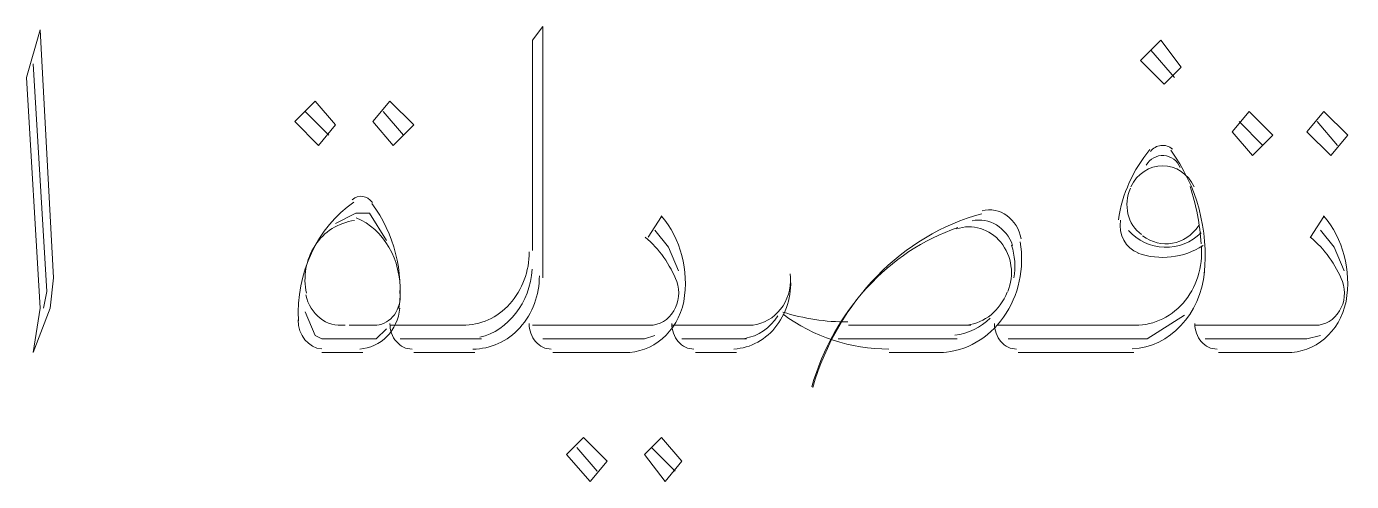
# Model space of a CAD drawing. Header units: inches. Extents: x -351 to 2582, y -266 to 144.
# Drawn here: x 231.276 to 231.948, y -52.476 to -52.245 of the extents above; entities that cross this region are included whole.
import ezdxf

# ---------------------------------------------------------------- set-up
doc = ezdxf.new("R2010")
doc.units = ezdxf.units.IN
doc.header["$MEASUREMENT"] = 0
doc.layers.add('PDF2_Geometry', color=7, linetype='Continuous')
doc.layers.add('WALL', color=7, linetype='Continuous')

# ---------------------------------------------------------------- blocks, each defined once
blk = doc.blocks.new('A$C5888202B')
at = {"layer": 'PDF2_Geometry', "lineweight": 18}
for p, q in [((0.96952, -4.21592), (0.96212, -4.2418)), ((0.97691, -4.35089), (0.96952, -4.21592)), ((1.23762, -4.22146), (1.24317, -4.21407)), ((1.24317, -4.21407), (1.24317, -4.35089)), ((1.23762, -4.3361), (1.23762, -4.22146)), ((1.57968, -4.22146), (1.56859, -4.23256)), ((1.59077, -4.23626), (1.57968, -4.22146)), ((1.56859, -4.23256), (1.58153, -4.2455)), ((1.58708, -4.2418), (1.57413, -4.22701)), ((0.97322, -4.35829), (0.96582, -4.23441)), ((1.58153, -4.2455), (1.59077, -4.23626)), ((0.96212, -4.2418), (0.96952, -4.36753)), ((1.11928, -4.25475), (1.10819, -4.26584)), ((1.13038, -4.26769), (1.11928, -4.25475)), ((1.15996, -4.25475), (1.15072, -4.26584)), ((1.17291, -4.26769), (1.15996, -4.25475)), ((1.12668, -4.27324), (1.11374, -4.26029)), ((1.16736, -4.27324), (1.15626, -4.26029)), ((1.62775, -4.26029), (1.61851, -4.27139)), ((1.6407, -4.27324), (1.62775, -4.26029)), ((1.66843, -4.26029), (1.65919, -4.27139)), ((1.68137, -4.27324), (1.66843, -4.26029)), ((1.10819, -4.26584), (1.12113, -4.27878)), ((1.12113, -4.27878), (1.13038, -4.26769)), ((1.15072, -4.26584), (1.16181, -4.27878)), ((1.16181, -4.27878), (1.17291, -4.26769)), ((1.63515, -4.27878), (1.62221, -4.26584)), ((1.67583, -4.27878), (1.66473, -4.26584)), ((1.61851, -4.27139), (1.6296, -4.28433)), ((1.6296, -4.28433), (1.6407, -4.27324)), ((1.65919, -4.27139), (1.67213, -4.28433)), ((1.67213, -4.28433), (1.68137, -4.27324)), ((1.13038, -4.32131), (1.14147, -4.31576)), ((1.14147, -4.31576), (1.14887, -4.31576)), ((1.14887, -4.31576), (1.15811, -4.33055)), ((1.30788, -4.31761), (1.30049, -4.32871)), ((1.66843, -4.31761), (1.66104, -4.32871)), ((1.30418, -4.32501), (1.31158, -4.33425)), ((1.66658, -4.32501), (1.67398, -4.33425)), ((1.31158, -4.33425), (1.31713, -4.34719)), ((1.67398, -4.33425), (1.67953, -4.34719)), ((0.97506, -4.36753), (0.97691, -4.35089)), ((0.97137, -4.36753), (0.97322, -4.35829)), ((0.96582, -4.39157), (0.97506, -4.36753)), ((0.96952, -4.36753), (0.96582, -4.39157)), ((1.11928, -4.38233), (1.11374, -4.36938)), ((1.15257, -4.37678), (1.13777, -4.37678)), ((1.15996, -4.37678), (1.20064, -4.37678)), ((1.30233, -4.37678), (1.23762, -4.37678)), ((1.3578, -4.37678), (1.31343, -4.37678)), ((1.40957, -4.37678), (1.47614, -4.37678)), ((1.49093, -4.37678), (1.56489, -4.37678)), ((1.59262, -4.37123), (1.57229, -4.38417)), ((1.66473, -4.37678), (1.59817, -4.37678)), ((1.12298, -4.38417), (1.11928, -4.38233)), ((1.15257, -4.38417), (1.12298, -4.38417)), ((1.15811, -4.37863), (1.15257, -4.38417)), ((1.20988, -4.38417), (1.16551, -4.38417)), ((1.29864, -4.38417), (1.24317, -4.38417)), ((1.30418, -4.38233), (1.29864, -4.38417)), ((1.35411, -4.38417), (1.31897, -4.38417)), ((1.46874, -4.38417), (1.40403, -4.38417)), ((1.57229, -4.38417), (1.49648, -4.38417)), ((1.65919, -4.38417), (1.60372, -4.38417)), ((1.66658, -4.38233), (1.65919, -4.38417)), ((1.14517, -4.39157), (1.12298, -4.39157)), ((1.20619, -4.39157), (1.17291, -4.39157)), ((1.24871, -4.39157), (1.28754, -4.39157)), ((1.32637, -4.39157), (1.34856, -4.39157)), ((1.46135, -4.39157), (1.43176, -4.39157)), ((1.56489, -4.39157), (1.50202, -4.39157)), ((1.61111, -4.39157), (1.64994, -4.39157)), ((1.26535, -4.43779), (1.25611, -4.44704)), ((1.27275, -4.45628), (1.26166, -4.44334)), ((1.2783, -4.45074), (1.26535, -4.43779)), ((1.30788, -4.43779), (1.29864, -4.44704)), ((1.31528, -4.45628), (1.30233, -4.44334)), ((1.31897, -4.45074), (1.30788, -4.43779)), ((1.25611, -4.44704), (1.26905, -4.46183)), ((1.29864, -4.44704), (1.30973, -4.46183)), ((1.26905, -4.46183), (1.2783, -4.45074)), ((1.30973, -4.46183), (1.31897, -4.45074))]:
    blk.add_line(p, q, dxfattribs=at)
for centre, radius, start, end in [((1.63228, -4.33041), 0.07653, 139.91477, 171.7035), ((1.5806, -4.2945), 0.01018, 20.88129, 150.92302), ((1.58062, -4.28705), 0.00826, 49.33965, 143.22022), ((1.5069, -4.33867), 0.09686, 353.91503, 36.22306), ((1.47478, -4.34069), 0.1271, 3.706, 18.13275), ((1.08672, -4.35724), 0.07883, 352.43919, 36.38247), ((1.14467, -4.34971), 0.03028, 97.50931, 147.09396), ((1.48634, -4.33008), 0.01616, 53.93215, 104.41294), ((1.58244, -4.30686), 0.0274, 221.75111, 314.39852), ((1.14771, -4.35181), 0.03398, 146.90523, 192.72152), ((1.25887, -4.37536), 0.06149, 21.34259, 49.30166), ((1.47188, -4.34814), 0.02646, 337.31699, 38.73251), ((1.44843, -4.34078), 0.05547, 325.27271, 9.75179), ((1.46356, -4.34445), 0.03662, 349.68254, 18.10242), ((1.58063, -4.29884), 0.04096, 250.82693, 302.45045), ((1.62103, -4.37601), 0.06195, 21.82146, 49.78052), ((1.19387, -4.33732), 0.0419, 318.41508, 0.67803), ((1.19942, -4.35026), 0.0419, 318.41508, 0.67803), ((1.29851, -4.35922), 0.01871, 328.62842, 19.47786), ((1.66091, -4.35922), 0.01871, 328.62842, 19.47786), ((1.40872, -4.25902), 0.11591, 252.47233, 270.23785), ((1.43125, -4.29413), 0.0956, 233.24117, 270.22044), ((1.46366, -4.3496), 0.03277, 276.7929, 314.92093)]:
    blk.add_arc(centre, radius, start, end, dxfattribs=at)
for points in [[(1.58061, -4.28988), (1.57338, -4.28988), (1.56674, -4.29428), (1.56339, -4.3013)], [(1.59782, -4.3013), (1.59447, -4.29428), (1.58783, -4.28988), (1.58061, -4.28988)], [(1.1504, -4.30985), (1.14759, -4.30606), (1.1429, -4.30543), (1.13946, -4.30837)], [(1.56317, -4.30219), (1.55901, -4.31105), (1.5616, -4.32196), (1.56918, -4.32741)], [(1.14033, -4.30972), (1.12039, -4.32345), (1.1088, -4.34829), (1.11015, -4.37441)], [(1.16545, -4.35947), (1.16627, -4.34115), (1.15658, -4.32438), (1.14162, -4.3182)], [(1.31995, -4.36376), (1.32289, -4.34694), (1.31831, -4.32956), (1.3077, -4.31719)], [(1.48217, -4.31604), (1.43888, -4.32763), (1.40405, -4.36339), (1.39012, -4.41056)], [(1.49897, -4.33333), (1.49564, -4.32349), (1.48625, -4.3178), (1.47688, -4.31989)], [(1.50354, -4.32961), (1.50263, -4.32443), (1.49986, -4.31989), (1.49585, -4.31702)], [(1.5577, -4.31955), (1.55651, -4.32736), (1.56062, -4.33495), (1.56731, -4.33727)], [(1.68051, -4.36376), (1.68345, -4.34694), (1.67886, -4.32956), (1.66825, -4.31719)], [(1.46915, -4.32355), (1.43147, -4.3364), (1.40181, -4.36872), (1.38962, -4.41021)], [(1.49252, -4.33159), (1.48651, -4.32423), (1.47706, -4.32136), (1.46837, -4.32427)], [(1.56971, -4.32797), (1.57964, -4.33556), (1.5929, -4.3332), (1.60041, -4.32249)], [(1.59172, -4.36469), (1.59898, -4.3564), (1.60265, -4.34505), (1.60174, -4.33357)], [(1.20892, -4.38331), (1.22447, -4.37955), (1.23609, -4.3645), (1.23747, -4.34623)], [(1.37064, -4.37674), (1.37646, -4.36898), (1.37907, -4.35883), (1.37785, -4.34879)], [(1.564, -4.38967), (1.58451, -4.38861), (1.60128, -4.37077), (1.60348, -4.34764)], [(1.3574, -4.37665), (1.36971, -4.37528), (1.37883, -4.36369), (1.37811, -4.35034)], [(1.1142, -4.36016), (1.11638, -4.37082), (1.12559, -4.37794), (1.13552, -4.37661)], [(1.16144, -4.37217), (1.1641, -4.36916), (1.16558, -4.36504), (1.16551, -4.36077)], [(1.28765, -4.39155), (1.30293, -4.392), (1.3164, -4.38044), (1.31994, -4.36387)], [(1.47425, -4.37661), (1.48377, -4.3755), (1.49206, -4.3687), (1.49598, -4.35877)], [(1.6482, -4.39155), (1.66348, -4.392), (1.67696, -4.38044), (1.68049, -4.36387)], [(1.14351, -4.38968), (1.1549, -4.38911), (1.16418, -4.37963), (1.16538, -4.36739)], [(1.19953, -4.37678), (1.20915, -4.37683), (1.21841, -4.37264), (1.22521, -4.36513)], [(1.30141, -4.37678), (1.30666, -4.37678), (1.31158, -4.37384), (1.31448, -4.36896)], [(1.56382, -4.37672), (1.57426, -4.37735), (1.58443, -4.37297), (1.59172, -4.36469)], [(1.66381, -4.37678), (1.66906, -4.37678), (1.67398, -4.37384), (1.67688, -4.36896)], [(1.11004, -4.37388), (1.10998, -4.38212), (1.11557, -4.38902), (1.12282, -4.38967)], [(1.15138, -4.37678), (1.15516, -4.37685), (1.15878, -4.37519), (1.16144, -4.37217)], [(1.15996, -4.37578), (1.15994, -4.37948), (1.16122, -4.38305), (1.16348, -4.38565)], [(1.20508, -4.38972), (1.21469, -4.38978), (1.22396, -4.38558), (1.23076, -4.37807)], [(1.23577, -4.37578), (1.23575, -4.37948), (1.23703, -4.38305), (1.23928, -4.38565)], [(1.31343, -4.37578), (1.31341, -4.37948), (1.31469, -4.38305), (1.31694, -4.38565)], [(1.34725, -4.38968), (1.35634, -4.38922), (1.36483, -4.38453), (1.37064, -4.37674)], [(1.35313, -4.3839), (1.36037, -4.38275), (1.36692, -4.37829), (1.37121, -4.37155)], [(1.46048, -4.39153), (1.4736, -4.3909), (1.48585, -4.38392), (1.49402, -4.37238)], [(1.48908, -4.37578), (1.48906, -4.37948), (1.49034, -4.38305), (1.49259, -4.38565)], [(1.59817, -4.37578), (1.59815, -4.37948), (1.59943, -4.38305), (1.60168, -4.38565)], [(1.16348, -4.38565), (1.16575, -4.38828), (1.16884, -4.38974), (1.17204, -4.38972)], [(1.23928, -4.38565), (1.24156, -4.38828), (1.24465, -4.38974), (1.24784, -4.38972)], [(1.31694, -4.38565), (1.31922, -4.38828), (1.3223, -4.38974), (1.3255, -4.38972)], [(1.49259, -4.38565), (1.49487, -4.38828), (1.49796, -4.38974), (1.50115, -4.38972)], [(1.60168, -4.38565), (1.60396, -4.38828), (1.60705, -4.38974), (1.61024, -4.38972)]]:
    blk.add_open_spline(points, degree=3, dxfattribs=at)

msp = doc.modelspace()

# ---------------------------------------------------------------- block references
at = {"layer": 'WALL', "color": 0, "ltscale": 0.5, "xscale": 0.932005603524069, "yscale": 0.932005603524069, "zscale": 0.932005603524069}
msp.add_blockref('A$C5888202B', (230.37919, -48.3176), dxfattribs=at)

doc.saveas('drawing.dxf')
